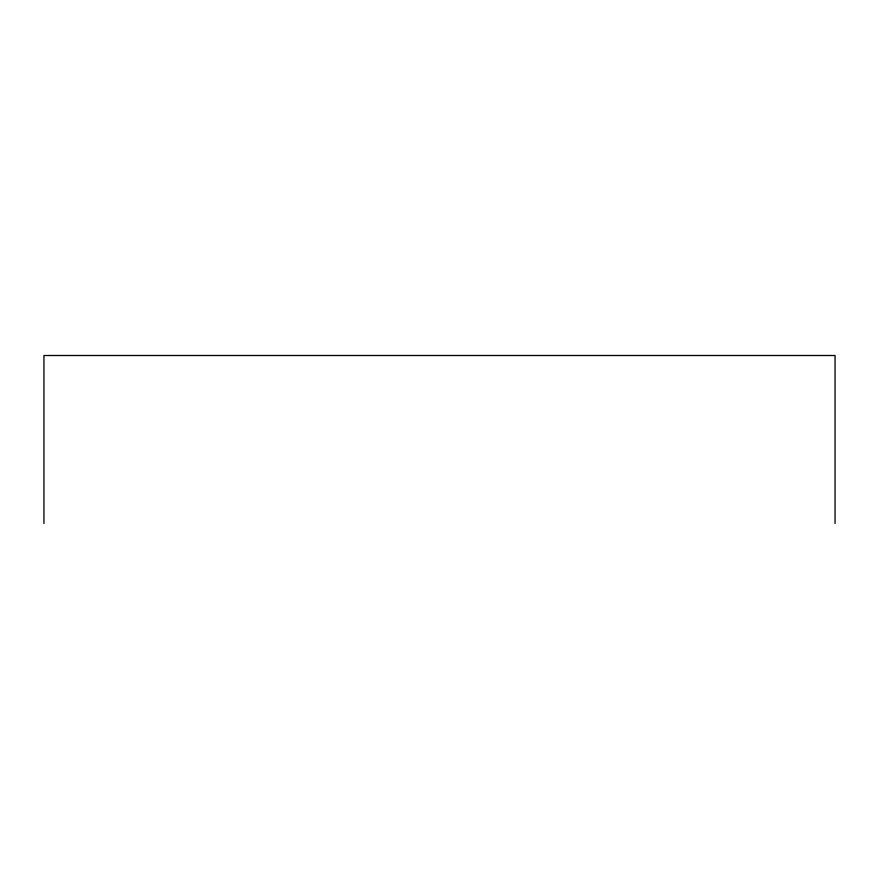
<?xml version="1.0" encoding="UTF-8"?>
<svg xmlns="http://www.w3.org/2000/svg" width="879" height="879" viewBox="0 0 879 879"><rect width="100%" height="100%" fill="white"/><g stroke="black" fill="none" stroke-linecap="round" stroke-linejoin="round"><path stroke-width="1.32" d="M835.05 523.488L835.05 355.512L43.95 355.512L43.95 523.488"/></g></svg>
